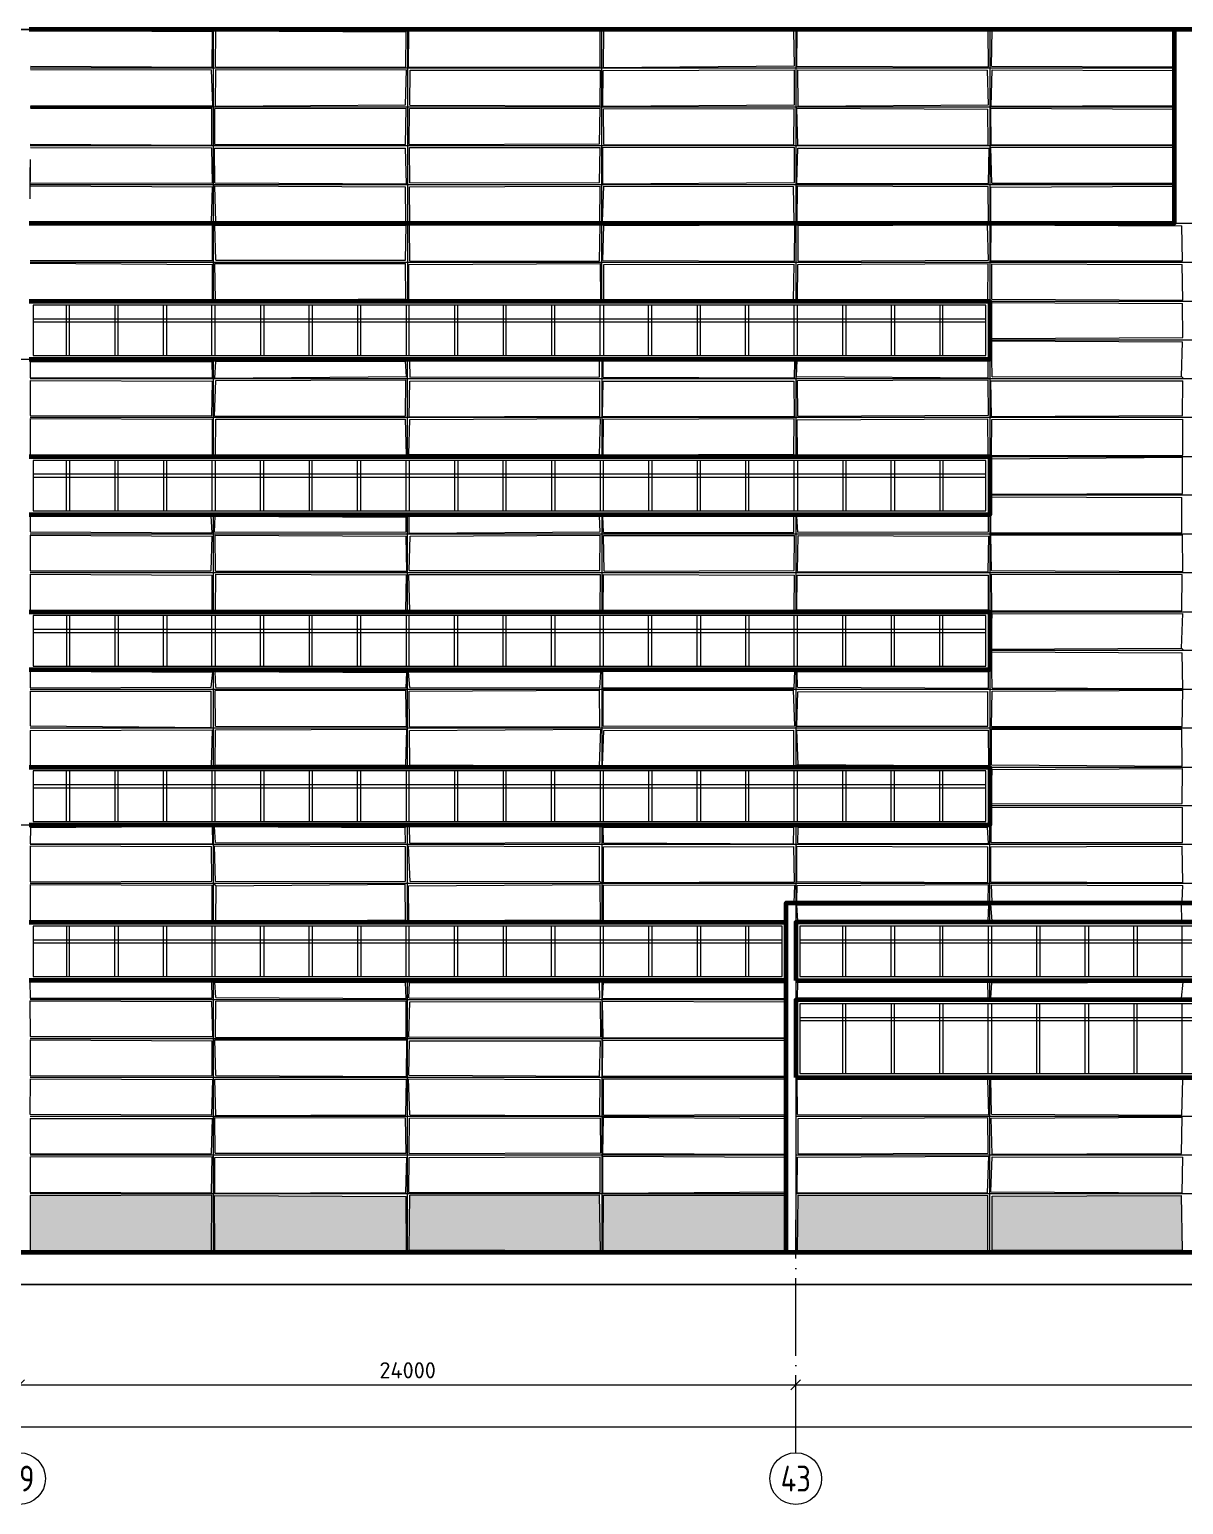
# Model space of a CAD drawing. Extents: x -50000 to 1632000, y -47600 to 308800.
# Drawn here: x 228308 to 263987, y 213200 to 258800 of the extents above; entities that cross this region are included whole.
import ezdxf
from ezdxf.enums import TextEntityAlignment as Align

# ---------------------------------------------------------------- set-up
doc = ezdxf.new("R2010")
doc.units = 0
doc.header["$MEASUREMENT"] = 0
doc.linetypes.add('ACAD_ISO04W100', pattern=[30, 24, -3, 0, -3])
doc.layers.get('Defpoints').update_dxf_attribs({"color": 6})
doc.layers.add('1', color=7, linetype='Continuous')
doc.styles.get("Standard").update_dxf_attribs({"font": 'isocpeur.ttf'})
doc.dimstyles.get("Standard").update_dxf_attribs({"dimscale": 200, "dimtxt": 2.5, "dimasz": 1.5, "dimexe": 1.5, "dimexo": 5, "dimgap": 1, "dimtad": 1, "dimtoh": 1, "dimdec": 0, "dimrnd": 10, "dimzin": 0, "dimtxsty": 'Standard', "dimblk": 'OBLIQUE', "dimcen": 1, "dimdle": 1.5, "dimclrd": 256, "dimclre": 256, "dimclrt": 256, "dimadec": 0, "dimazin": 0, "dimtfac": 1, "dimtdec": 0, "dimtix": 1, "dimtmove": 0, "dimatfit": 3, "dimldrblk": 'NONE', "dimfxl": 1, "dimtolj": 1, "dimtzin": 0, "dimlwd": 18, "dimlwe": 18, "dimarcsym": 1})

# ---------------------------------------------------------------- blocks, each defined once
blk = doc.blocks.new('_Oblique')
at = {"color": 0, "linetype": 'ByBlock', "lineweight": -2}
blk.add_line((-0.5, -0.5), (0.5, 0.5), dxfattribs=at)
blk = doc.blocks.new('*D4')
at = {"layer": '1', "linetype": 'Continuous', "lineweight": 18, "transparency": 16777216}
blk.add_line((-300, 215600), (402300, 215600), dxfattribs=at)
at = {"layer": 'Defpoints', "color": 0, "linetype": 'Continuous', "transparency": 16777216}
for p in [(0, 220000), (402000, 220000), (402000, 215600)]:
    blk.add_point(p, dxfattribs=at)
at = {"layer": '1', "linetype": 'Continuous', "lineweight": 18, "transparency": 16777216, "xscale": 300, "yscale": 300, "zscale": 300, "rotation": 180}
blk.add_blockref('_Oblique', (0, 215600), dxfattribs=at)
at = {"layer": '1', "linetype": 'Continuous', "lineweight": 18, "transparency": 16777216, "xscale": 300, "yscale": 300, "zscale": 300}
blk.add_blockref('_Oblique', (402000, 215600), dxfattribs=at)
at = {"layer": '1', "linetype": 'Continuous', "lineweight": 18, "transparency": 16777216, "insert": (201000, 216050), "char_height": 500, "attachment_point": 5}
blk.add_mtext('\\A1;402000', dxfattribs=at)
blk = doc.blocks.new('_None')
blk = doc.blocks.new('*D13')
at = {"layer": '1', "linetype": 'Continuous', "lineweight": 18, "transparency": 16777216}
blk.add_line((227700, 216900), (252300, 216900), dxfattribs=at)
at = {"layer": 'Defpoints', "color": 0, "linetype": 'Continuous', "transparency": 16777216}
for p in [(228000, 220000), (252000, 220000), (252000, 216900)]:
    blk.add_point(p, dxfattribs=at)
at = {"layer": '1', "linetype": 'Continuous', "lineweight": 18, "transparency": 16777216, "xscale": 300, "yscale": 300, "zscale": 300, "rotation": 180}
blk.add_blockref('_Oblique', (228000, 216900), dxfattribs=at)
at = {"layer": '1', "linetype": 'Continuous', "lineweight": 18, "transparency": 16777216, "xscale": 300, "yscale": 300, "zscale": 300}
blk.add_blockref('_Oblique', (252000, 216900), dxfattribs=at)
at = {"layer": '1', "linetype": 'Continuous', "lineweight": 18, "transparency": 16777216, "insert": (240000, 217350), "char_height": 500, "attachment_point": 5}
blk.add_mtext('\\A1;24000', dxfattribs=at)
blk = doc.blocks.new('*D14')
at = {"layer": '1', "linetype": 'Continuous', "lineweight": 18, "transparency": 16777216}
blk.add_line((251700, 216900), (288300, 216900), dxfattribs=at)
at = {"layer": 'Defpoints', "color": 0, "linetype": 'Continuous', "transparency": 16777216}
for p in [(252000, 220000), (288000, 220000), (288000, 216900)]:
    blk.add_point(p, dxfattribs=at)
at = {"layer": '1', "linetype": 'Continuous', "lineweight": 18, "transparency": 16777216, "xscale": 300, "yscale": 300, "zscale": 300, "rotation": 180}
blk.add_blockref('_Oblique', (252000, 216900), dxfattribs=at)
at = {"layer": '1', "linetype": 'Continuous', "lineweight": 18, "transparency": 16777216, "xscale": 300, "yscale": 300, "zscale": 300}
blk.add_blockref('_Oblique', (288000, 216900), dxfattribs=at)
at = {"layer": '1', "linetype": 'Continuous', "lineweight": 18, "transparency": 16777216, "insert": (270000, 217350), "char_height": 500, "attachment_point": 5}
blk.add_mtext('\\A1;36000', dxfattribs=at)

msp = doc.modelspace()

# ---------------------------------------------------------------- hatches: boundary and pattern name
at = {"layer": '1', "linetype": 'Continuous'}
h = msp.add_hatch(color=251, dxfattribs=at)
h.dxf.hatch_style = 1
h.paths.add_polyline_path([(233947.4, 222768.6), (228326.3, 222755.5), (228332.4, 221066.2), (233939.4, 221039.3)])
h = msp.add_hatch(color=251, dxfattribs=at)
h.dxf.hatch_style = 1
h.paths.add_polyline_path([(239955.7, 222727), (234031.5, 222749.4), (234033.5, 221039.9), (239959.5, 221032)])
h = msp.add_hatch(color=251, dxfattribs=at)
h.dxf.hatch_style = 1
h.paths.add_polyline_path([(245926.4, 222769.9), (240065.2, 222764.8), (240049.8, 221069.6), (245967.3, 221057.6)])
h = msp.add_hatch(color=251, dxfattribs=at)
h.dxf.hatch_style = 1
h.paths.add_polyline_path([(251666.9, 222763.2), (246050, 222759.3), (246046.3, 221056.3), (251667.1, 221054.9)])
h = msp.add_hatch(color=251, dxfattribs=at)
h.dxf.hatch_style = 1
h.paths.add_polyline_path([(257936.1, 222751.2), (252070.6, 222762.6), (252056.8, 221028.1), (257939.9, 221050.6)])
h = msp.add_hatch(color=251, dxfattribs=at)
h.dxf.hatch_style = 1
h.paths.add_polyline_path([(263925.3, 222755.3), (258066.5, 222736.2), (258068.6, 221074.7), (263952.7, 221058.1)])

# ---------------------------------------------------------------- linework, layer by layer
at = {"layer": '1', "lineweight": 70}
msp.add_line((287700, 258800), (228300, 258800), dxfattribs=at)
at = {"layer": '1', "color": 8, "linetype": 'Continuous', "lineweight": 13}
for p, q in [((263700, 258800), (228331.2, 258800)), ((234000, 250400), (234000, 258800)), ((240000, 258800), (240000, 250400)), ((246000, 250400), (246000, 258800)), ((252000, 258800), (252000, 250400)), ((258000, 258800), (258000, 250400)), ((263700, 257600), (228333.5, 257600)), ((263700, 256400), (228332.6, 256400)), ((263700, 255200), (228329.4, 255200)), ((263700, 254000), (228329, 254000)), ((263700, 252800), (234000, 252800)), ((287700, 252800), (263701.2, 252800)), ((287700, 251600), (228331.5, 251600)), ((228329.3, 250400), (336000, 250400)), ((287700, 249200), (258000, 249200)), ((258000, 248600), (174000, 248600)), ((234000, 245600), (234000, 248600)), ((240000, 245600), (240000, 248600)), ((246000, 248600), (246000, 245600)), ((252000, 248600), (252000, 245600)), ((258000, 248600), (258000, 245600)), ((287700, 248000), (228327.5, 248000)), ((336000, 246800), (228330.3, 246800)), ((228332.6, 245600), (336000, 245600)), ((336000, 244400), (258000, 244400)), ((258000, 243800), (228300, 243800)), ((234000, 240800), (234000, 243800)), ((240000, 240800), (240000, 243800)), ((246000, 243800), (246000, 240800)), ((252000, 243800), (252000, 240800)), ((258000, 243800), (258000, 240800)), ((336000, 243200), (228330.7, 243200)), ((336000, 242000), (228329.4, 242000)), ((228331.3, 240800), (336000, 240800)), ((336000, 239600), (258000, 239600)), ((258000, 239000), (228300, 239000)), ((234000, 236000), (234000, 239000)), ((240000, 236000), (240000, 239000)), ((246000, 239000), (246000, 236000)), ((252000, 239000), (252000, 236000)), ((258000, 239000), (258000, 236000)), ((336000, 238400), (228325, 238400)), ((336000, 237200), (228331.3, 237200)), ((228328.8, 236000), (336000, 236000)), ((336000, 234800), (258000, 234800)), ((258000, 234200), (174000, 234200)), ((234000, 231200), (234000, 234200)), ((240000, 231200), (240000, 234200)), ((246000, 234200), (246000, 231200)), ((252000, 234200), (252000, 231200)), ((258000, 231200), (258000, 234200)), ((336000, 233600), (228326.1, 233600)), ((336000, 232400), (228332.4, 232400)), ((287670.1, 231800), (252000, 231800)), ((252000, 231200), (282000, 231200)), ((234000, 221000), (234000, 229400)), ((240000, 221000), (240000, 229400)), ((246000, 229400), (246000, 221000)), ((282000, 229400), (252000, 229400)), ((252000, 229400), (252000, 228800)), ((258000, 228800), (258000, 229400)), ((251700, 228800), (228324.2, 228800)), ((252000, 228800), (336000, 228800)), ((251700, 227600), (228332.9, 227600)), ((251700, 226400), (228330.4, 226400)), ((252000, 226400), (252000, 221000)), ((336000, 226400), (252000, 226400)), ((258000, 221000), (258000, 226400)), ((251700, 225200), (228325.1, 225200)), ((336000, 225200), (252000, 225200)), ((251700, 224000), (228329.8, 224000)), ((336000, 224000), (252000, 224000)), ((251700, 222800), (228325.7, 222800)), ((336000, 222800), (252000, 222800)), ((252000, 221000), (336000, 221000))]:
    msp.add_line(p, q, dxfattribs=at)
at = {"layer": '1', "color": 8, "linetype": 'Continuous', "lineweight": 9}
for p, q in [((228331.5, 258771.7), (233964.7, 258738.2)), ((233956.7, 257632.7), (233964.7, 258738.2)), ((234062.9, 257645.3), (234069.7, 258757.9)), ((234069.7, 258757.9), (239951.6, 258732.2)), ((239940.5, 257632.4), (239951.6, 258732.2)), ((240029.3, 257633.4), (240040.1, 258758.6)), ((240040.1, 258758.6), (245952, 258758.1)), ((245949.3, 257640), (245952, 258758.1)), ((246052.1, 257627.4), (246068.7, 258771.2)), ((246068.7, 258771.2), (251939.1, 258754.6)), ((251960.4, 257673.7), (251939.1, 258754.6)), ((252028.1, 257665.8), (252044.2, 258772.4)), ((252044.2, 258772.4), (257949.6, 258773.5)), ((257953.2, 257643), (257949.6, 258773.5)), ((258049.2, 257663.3), (258073.6, 258771.7)), ((258073.6, 258771.7), (263666.9, 258755.6)), ((263666.9, 258755.6), (263665, 257642.3)), ((228337, 257670.1), (233956.7, 257632.7)), ((234062.9, 257645.3), (239940.5, 257632.4)), ((246052.1, 257627.4), (251960.4, 257673.7)), ((252028.1, 257665.8), (257953.2, 257643)), ((258049.2, 257663.3), (263665, 257642.3)), ((228336.1, 257560.1), (233933.1, 257554.1)), ((233972, 256446.7), (233933.1, 257554.1)), ((234061.5, 256434.9), (234071.1, 257567.4)), ((234071.1, 257567.4), (239965.4, 257551.1)), ((239931.7, 256466.1), (239965.4, 257551.1)), ((240029.3, 257633.4), (245949.3, 257640)), ((240063.9, 256457), (240074.8, 257547.9)), ((240074.8, 257547.9), (245965.4, 257538.4)), ((245955.7, 256437), (245965.4, 257538.4)), ((246035.3, 256426.3), (246046.9, 257529)), ((246046.9, 257529), (251960.8, 257552.2)), ((251964.4, 256468.1), (251960.8, 257552.2)), ((252067, 257554.3), (257926.1, 257538.6)), ((252071.6, 256431.4), (252067, 257554.3)), ((257959.7, 256474.3), (257926.1, 257538.6)), ((258041.1, 256430.9), (258068.8, 257557.8)), ((258068.8, 257557.8), (263666.9, 257537)), ((263666.9, 257537), (263674.5, 256455.3)), ((228335.2, 256372.7), (233944.1, 256372.8)), ((228337.1, 256437.8), (233972, 256446.7)), ((233945.8, 255227.4), (233944.1, 256372.8)), ((234037.9, 256356.4), (239954.6, 256372.4)), ((234039.3, 255241.3), (234037.9, 256356.4)), ((234061.5, 256434.9), (239931.7, 256466.1)), ((239929.5, 255248.5), (239954.6, 256372.4)), ((240043.1, 255239.8), (240054.1, 256354.5)), ((240054.1, 256354.5), (245956, 256372.7)), ((240063.9, 256457), (245955.7, 256437)), ((245929.2, 255262.3), (245956, 256372.7)), ((246035.3, 256426.3), (251964.4, 256468.1)), ((246053.3, 256352.4), (251953, 256359.1)), ((246063.2, 255249.3), (246053.3, 256352.4)), ((251940, 255229.5), (251953, 256359.1)), ((252035, 256366.3), (257933, 256338.6)), ((252067.4, 255238.9), (252035, 256366.3)), ((252071.6, 256431.4), (257959.7, 256474.3)), ((257952.2, 255228.5), (257933, 256338.6)), ((258026.9, 256367.5), (263663.9, 256334.6)), ((258039.5, 255237.9), (258026.9, 256367.5)), ((258041.1, 256430.9), (263674.5, 256455.3)), ((263663.9, 256334.6), (263679.1, 255247.7)), ((228333, 255251.2), (233945.8, 255227.4)), ((228337.4, 255148.5), (233943.5, 255146)), ((233969.4, 254056.8), (233943.5, 255146)), ((234032.6, 255130.6), (239931.6, 255127.5)), ((234036.7, 254058.2), (234032.6, 255130.6)), ((234039.3, 255241.3), (239929.5, 255248.5)), ((239968.2, 254028.2), (239931.6, 255127.5)), ((240043.1, 255239.8), (245929.2, 255262.3)), ((240053, 255156.8), (245954.9, 255150.2)), ((240070.6, 254060.1), (240053, 255156.8)), ((245936.3, 254073.5), (245954.9, 255150.2)), ((246034.5, 255161.2), (251957.6, 255155.2)), ((246037.8, 254028.7), (246034.5, 255161.2)), ((246063.2, 255249.3), (251940, 255229.5)), ((251964.6, 254067.9), (251957.6, 255155.2)), ((252036.9, 254050.1), (252065, 255127.1)), ((252065, 255127.1), (257974.3, 255133.8)), ((252067.4, 255238.9), (257952.2, 255228.5)), ((257953.5, 254035.1), (257974.3, 255133.8)), ((258032.1, 255164.6), (263663.1, 255156.2)), ((258058, 254050), (258032.1, 255164.6)), ((258039.5, 255237.9), (263679.1, 255247.7)), ((263663.1, 255156.2), (263667.3, 254052.7)), ((228328.4, 253878.1), (228331.4, 254538)), ((228337, 254103.8), (228335.3, 254779.6)), ((228331.6, 254066.3), (228329.8, 254185.4)), ((228332.1, 254048.3), (233969.4, 254056.8)), ((234036.7, 254058.2), (239968.2, 254028.2)), ((240070.6, 254060.1), (245936.3, 254073.5)), ((246037.8, 254028.7), (251964.6, 254067.9)), ((252036.9, 254050.1), (257953.5, 254035.1)), ((258058, 254050), (263667.3, 254052.7)), ((228329.8, 253759.2), (228332.1, 253936.6)), ((228331.2, 253971.1), (233966.7, 253932.7)), ((228331.7, 253584.7), (228332.1, 253936.6)), ((228331.9, 253567.7), (228333.6, 253968.9)), ((233934.1, 252858.4), (233966.7, 253932.7)), ((234042.7, 253967.7), (239936.9, 253940)), ((234065.5, 252839.2), (234042.7, 253967.7)), ((239942.7, 252869.7), (239936.9, 253940)), ((240057.5, 253939.1), (245948.9, 253958.7)), ((240071.2, 252832.6), (240057.5, 253939.1)), ((245937, 252831), (245948.9, 253958.7)), ((246025.3, 252864.7), (246061.7, 253951.7)), ((246061.7, 253951.7), (251928.2, 253941.9)), ((251945.7, 252862), (251928.2, 253941.9)), ((252044.4, 252842), (252056.4, 253968.8)), ((252056.4, 253968.8), (257946.2, 253942.6)), ((257960, 252845.7), (257946.2, 253942.6)), ((258028, 253927.5), (263662.7, 253955.9)), ((258030.7, 252851.7), (258028, 253927.5)), ((263662.7, 253955.9), (263664.9, 252865)), ((228335.3, 252767.6), (233967, 252755.1)), ((228336, 252861.4), (233934.1, 252858.4)), ((233967.8, 251655.7), (233967, 252755.1)), ((234038.1, 252744.7), (239952, 252753.2)), ((234067.5, 251670.4), (234038.1, 252744.7)), ((234065.5, 252839.2), (239942.7, 252869.7)), ((239936.5, 251664.5), (239952, 252753.2)), ((240054.4, 252758.6), (245954.8, 252762.5)), ((240067.3, 251636.4), (240054.4, 252758.6)), ((240071.2, 252832.6), (245937, 252831)), ((245936.5, 251649.2), (245954.8, 252762.5)), ((246025.3, 252864.7), (251945.7, 252862)), ((246034.4, 251659.8), (246060.2, 252739.7)), ((246060.2, 252739.7), (251967, 252764.2)), ((251959.1, 251642.6), (251967, 252764.2)), ((252044.4, 252842), (257960, 252845.7)), ((252074.5, 252745.3), (257927.3, 252762.6)), ((252074.5, 251634.5), (252074.5, 252745.3)), ((257954.4, 251663.8), (257927.3, 252762.6)), ((258030.7, 252851.7), (263664.9, 252865)), ((258031.3, 251645.9), (258037.1, 252758.1)), ((258037.1, 252758.1), (263932.7, 252726.6)), ((263954.7, 251646.2), (263932.7, 252726.6)), ((228331, 251660.5), (233967.8, 251655.7)), ((228331.7, 251572.7), (233967.2, 251532.1)), ((233971.2, 250431), (233967.2, 251532.1)), ((234036.2, 251568.1), (239936, 251567.5)), ((234056.3, 250435.7), (234036.2, 251568.1)), ((234067.5, 251670.4), (239936.5, 251664.5)), ((239948.6, 250469.4), (239936, 251567.5)), ((240038.6, 250430.8), (240039.3, 251534.7)), ((240039.3, 251534.7), (245957.9, 251567.4)), ((240067.3, 251636.4), (245936.5, 251649.2)), ((245967.6, 250432.7), (245957.9, 251567.4)), ((246034.4, 251659.8), (251959.1, 251642.6)), ((246061.4, 250465.5), (246063.9, 251539.4)), ((246063.9, 251539.4), (251952.3, 251547.1)), ((251933.6, 250435.4), (251952.3, 251547.1)), ((252053.8, 250437.1), (252059.4, 251539.7)), ((252059.4, 251539.7), (257944.6, 251566)), ((252074.5, 251634.5), (257954.4, 251663.8)), ((257939.2, 250434.1), (257944.6, 251566)), ((258031.3, 251645.9), (263954.7, 251646.2)), ((258056.7, 250460), (258064.8, 251551.5)), ((258064.8, 251551.5), (263943.1, 251538.2)), ((263969, 250429.4), (263943.1, 251538.2)), ((228329.3, 250428.1), (233971.2, 250431)), ((234056.3, 250435.7), (239948.6, 250469.4)), ((240038.6, 250430.8), (245967.6, 250432.7)), ((246061.4, 250465.5), (251933.6, 250435.4)), ((252053.8, 250437.1), (257939.2, 250434.1)), ((258038.7, 250361.9), (263953.2, 250325.6)), ((258057.6, 249249.3), (258038.7, 250361.9)), ((258056.7, 250460), (263969, 250429.4)), ((263965.3, 249274), (263953.2, 250325.6)), ((258052.5, 249174.7), (263951.3, 249149)), ((258069.4, 248058.1), (258052.5, 249174.7)), ((258057.6, 249249.3), (263965.3, 249274)), ((263928.1, 248073.8), (263951.3, 249149)), ((228326.4, 248538.4), (233960.2, 248528.6)), ((228326.4, 248538.4), (228327.4, 248033.6)), ((233969.8, 248043.4), (233960.2, 248528.6)), ((234034.3, 248025.1), (234065.6, 248531.4)), ((234065.6, 248531.4), (239929, 248550.8)), ((239961.2, 248073.2), (239929, 248550.8)), ((245929.2, 248560.5), (240056.5, 248552)), ((240056.5, 248552), (240071.6, 248048.7)), ((245932.5, 248058.7), (245929.2, 248560.5)), ((246043.4, 248558.7), (251973.1, 248549)), ((246045.3, 248054.1), (246043.4, 248558.7)), ((251965, 248027.5), (251973.1, 248549)), ((252026.4, 248070.6), (252040.4, 248569.1)), ((252040.4, 248569.1), (257947.2, 248542.9)), ((257944.3, 248032.2), (257947.2, 248542.9)), ((234034.3, 248025.1), (239961.2, 248073.2)), ((252026.4, 248070.6), (257944.3, 248032.2)), ((258069.4, 248058.1), (263928.1, 248073.8)), ((264000, 248000), (263928.1, 248073.8)), ((228327.4, 248033.6), (233969.8, 248043.4)), ((228327.6, 247953.4), (233968.2, 247928.1)), ((228327.6, 247953.4), (228330.3, 246866.7)), ((233942.1, 246855), (233968.2, 247928.1)), ((234032.8, 246844), (234069, 247949.6)), ((234069, 247949.6), (239947.4, 247973.6)), ((239934, 246859.4), (239947.4, 247973.6)), ((240047.6, 246825.1), (240071.7, 247931.9)), ((240071.6, 248048.7), (245932.5, 248058.7)), ((240071.7, 247931.9), (245937.3, 247935.8)), ((245944.8, 246850.1), (245937.3, 247935.8)), ((246025.8, 246848.6), (246042.9, 247927.3)), ((246042.9, 247927.3), (251952.8, 247925.9)), ((246045.3, 248054.1), (251965, 248027.5)), ((251959.5, 246834.1), (251952.8, 247925.9)), ((252056, 247951.8), (257947, 247973.9)), ((252062.8, 246844.2), (252056, 247951.8)), ((257957.9, 246874), (257947, 247973.9)), ((258027.3, 247933.6), (263966.4, 247940.7)), ((258055, 246838.2), (258027.3, 247933.6)), ((263955.9, 246863.5), (263966.4, 247940.7)), ((228330.1, 246769.4), (233963.5, 246750.2)), ((228330.1, 246769.4), (228332.3, 245656.6)), ((228330.3, 246866.7), (233942.1, 246855)), ((233970.7, 245638.1), (233963.5, 246750.2)), ((234032.8, 246844), (239934, 246859.4)), ((234064.2, 245636.3), (234068.6, 246754.6)), ((234068.6, 246754.6), (239931.9, 246750.6)), ((239968.2, 245648.6), (239931.9, 246750.6)), ((240035.8, 245667.4), (240072, 246748.1)), ((240047.6, 246825.1), (245944.8, 246850.1)), ((240072, 246748.1), (245966, 246770.4)), ((245927.8, 245666), (245966, 246770.4)), ((246025.8, 246848.6), (251959.5, 246834.1)), ((246041.5, 245655), (246050.2, 246753.7)), ((246050.2, 246753.7), (251949.3, 246770)), ((251942.4, 245671.7), (251949.3, 246770)), ((252046.9, 246737.2), (257940.1, 246768.8)), ((252050.7, 245659.3), (252046.9, 246737.2)), ((252062.8, 246844.2), (257957.9, 246874)), ((257951.1, 245653.7), (257940.1, 246768.8)), ((258052.6, 245625.6), (258063.3, 246738.1)), ((258055, 246838.2), (263955.9, 246863.5)), ((258063.3, 246738.1), (263966.7, 246749.1)), ((263966.5, 245637.6), (263966.7, 246749.1)), ((228332.3, 245656.6), (233970.7, 245638.1)), ((234064.2, 245636.3), (239968.2, 245648.6)), ((240035.8, 245667.4), (245927.8, 245666)), ((246041.5, 245655), (251942.4, 245671.7)), ((252050.7, 245659.3), (257951.1, 245653.7)), ((258043, 244438.4), (258054.8, 245529.2)), ((258052.6, 245625.6), (263966.5, 245637.6)), ((258054.8, 245529.2), (263953.2, 245573.8)), ((263954.3, 244458.6), (263953.2, 245573.8)), ((258043, 244438.4), (263954.3, 244458.6)), ((258034.4, 243251.9), (258045.1, 244356.9)), ((258045.1, 244356.9), (263940.1, 244330.2)), ((263939.4, 243237.2), (263940.1, 244330.2)), ((228332.1, 243741.7), (228331.5, 243268.3)), ((228332.1, 243741.7), (233927.2, 243759.9)), ((233960.6, 243240.6), (233927.2, 243759.9)), ((234025.6, 243255.7), (234052.6, 243756.1)), ((234052.6, 243756.1), (239958.6, 243726.6)), ((239956.3, 243270.5), (239958.6, 243726.6)), ((240043.7, 243756.9), (245933.1, 243759.6)), ((240044.4, 243233.2), (240043.7, 243756.9)), ((245954.3, 243272.5), (245933.1, 243759.6)), ((246034.5, 243750.7), (251944, 243766)), ((246059.2, 243246.9), (246034.5, 243750.7)), ((251942.1, 243254), (251944, 243766)), ((252037.5, 243749.3), (257953.2, 243764.2)), ((252064.2, 243260.3), (252037.5, 243749.3)), ((257959.5, 243272.6), (257953.2, 243764.2)), ((228330.3, 243165.6), (228330, 242065.8)), ((228330.3, 243165.6), (233952, 243138.5)), ((228331.5, 243268.3), (233960.6, 243240.6)), ((233927.9, 242063.6), (233952, 243138.5)), ((234025.6, 243255.7), (239956.3, 243270.5)), ((234047.4, 243167.9), (239956, 243137.3)), ((234058, 242053.4), (234047.4, 243167.9)), ((239970.3, 242053), (239956, 243137.3)), ((240044.4, 243233.2), (245954.3, 243272.5)), ((240047.3, 242072.3), (240073, 243135.6)), ((240073, 243135.6), (245948.9, 243168.5)), ((245936.6, 242073), (245948.9, 243168.5)), ((246055.4, 243161.1), (251964.5, 243152.6)), ((246071.9, 242056.3), (246055.4, 243161.1)), ((246059.2, 243246.9), (251942.1, 243254)), ((251945.4, 242070.9), (251964.5, 243152.6)), ((252057.7, 242039.6), (252071.6, 243160.5)), ((252064.2, 243260.3), (257959.5, 243272.6)), ((252071.6, 243160.5), (257971.4, 243132)), ((257945.5, 242036.6), (257971.4, 243132)), ((258028.4, 243162.8), (263957.3, 243172.9)), ((258051.7, 242070.6), (258028.4, 243162.8)), ((258034.4, 243251.9), (263939.4, 243237.2)), ((263970.4, 242043.8), (263957.3, 243172.9)), ((228328.8, 241958.7), (233956.1, 241930.7)), ((228328.8, 241958.7), (228331.1, 240835.8)), ((228330, 242065.8), (233927.9, 242063.6)), ((233952.7, 240843.7), (233956.1, 241930.7)), ((234058, 242053.4), (239970.3, 242053)), ((234059.3, 240832.5), (234070.6, 241965.2)), ((234070.6, 241965.2), (239963, 241940.6)), ((239947.9, 240842.6), (239963, 241940.6)), ((240037.4, 241955.5), (245959.5, 241950.5)), ((240068.8, 240829.3), (240037.4, 241955.5)), ((240047.3, 242072.3), (245936.6, 242073)), ((245952.5, 240859.1), (245959.5, 241950.5)), ((246040.7, 240835.2), (246060.1, 241954.2)), ((246060.1, 241954.2), (251959.9, 241933.2)), ((246071.9, 242056.3), (251945.4, 242070.9)), ((251949.3, 240848), (251959.9, 241933.2)), ((252032.8, 240857.4), (252043.2, 241934.5)), ((252043.2, 241934.5), (257953.3, 241933.9)), ((252057.7, 242039.6), (257945.5, 242036.6)), ((257961.3, 240868), (257953.3, 241933.9)), ((258051.7, 242070.6), (263970.4, 242043.8)), ((258054.9, 241957.9), (263943, 241953.9)), ((258062.1, 240826.3), (258054.9, 241957.9)), ((263937.7, 240826.2), (263943, 241953.9)), ((228331.1, 240835.8), (233952.7, 240843.7)), ((234059.3, 240832.5), (239947.9, 240842.6)), ((240068.8, 240829.3), (245952.5, 240859.1)), ((246040.7, 240835.2), (251949.3, 240848)), ((252032.8, 240857.4), (257961.3, 240868)), ((258062.1, 240826.3), (263937.7, 240826.2)), ((258032.8, 239646.6), (258072.4, 240735.3)), ((258072.4, 240735.3), (263967.8, 240741)), ((263927, 239670.2), (263967.8, 240741)), ((258032.8, 239646.6), (263927, 239670.2)), ((258050.1, 239557.9), (263950.5, 239532.6)), ((258071.7, 238444), (258050.1, 239557.9)), ((264000, 239600), (263927, 239670.2)), ((263968.1, 238426.7), (263950.5, 239532.6)), ((228329.7, 238960.4), (228324.6, 238448.3)), ((228329.7, 238960.4), (233973.6, 238935.3)), ((234043.7, 238947.3), (239971.6, 238926.3)), ((234072.2, 238454.9), (234043.7, 238947.3)), ((246034.3, 238971.9), (251971.7, 238971.7)), ((246038.7, 238447.8), (246034.3, 238971.9)), ((251952.9, 238447.7), (251971.7, 238971.7)), ((252043.2, 238943.5), (257957.2, 238955.7)), ((257958.1, 238437.1), (257957.2, 238955.7)), ((233930, 238466), (233973.6, 238935.3)), ((239950.1, 238447.9), (239971.6, 238926.3)), ((240029.9, 238935.8), (245971.3, 238939.9)), ((240067, 238462.8), (240029.9, 238935.8)), ((245938.6, 238447.1), (245971.3, 238939.9)), ((252053, 238463.6), (252043.2, 238943.5)), ((228324.6, 238448.3), (233930, 238466)), ((228325.8, 238342.8), (233928, 238346.6)), ((228325.8, 238342.8), (228331.6, 237267.6)), ((233925, 237225.5), (233928, 238346.6)), ((234053.4, 238361.6), (239941.2, 238373.6)), ((234059.3, 237264.9), (234053.4, 238361.6)), ((234072.2, 238454.9), (239950.1, 238447.9)), ((239959.4, 237253.5), (239941.2, 238373.6)), ((240044.4, 238339.7), (245928.8, 238372.3)), ((240055.8, 237237.3), (240044.4, 238339.7)), ((240067, 238462.8), (245938.6, 238447.1)), ((245939.8, 237243.7), (245928.8, 238372.3)), ((246038.7, 238447.8), (251952.9, 238447.7)), ((246039.6, 237267.3), (246049.3, 238367.6)), ((246049.3, 238367.6), (251931.4, 238371.9)), ((251969.5, 237269.2), (251931.4, 238371.9)), ((252031.8, 237259.7), (252060.4, 238328.7)), ((252053, 238463.6), (257958.1, 238437.1)), ((252060.4, 238328.7), (257937.5, 238338.2)), ((257938.3, 237258.5), (257937.5, 238338.2)), ((258054, 237251.6), (258067, 238344.3)), ((258067, 238344.3), (263961.9, 238370.9)), ((258071.7, 238444), (263968.1, 238426.7)), ((263948.4, 237248.7), (263961.9, 238370.9)), ((228330.9, 237130.4), (228328.5, 236039.7)), ((228330.9, 237130.4), (233965.5, 237144.8)), ((228331.6, 237267.6), (233925, 237225.5)), ((233936.3, 236028.1), (233965.5, 237144.8)), ((234048, 236055.9), (234054.8, 237151)), ((234054.8, 237151), (239969.6, 237167.4)), ((234059.3, 237264.9), (239959.4, 237253.5)), ((239940.6, 236063.2), (239969.6, 237167.4)), ((240055.8, 237237.3), (245939.8, 237243.7)), ((240059.1, 237129.5), (245970.9, 237167.2)), ((240071.4, 236062.9), (240059.1, 237129.5)), ((245927.6, 236034.2), (245970.9, 237167.2)), ((246027, 236049.3), (246066.6, 237129.4)), ((246039.6, 237267.3), (251969.5, 237269.2)), ((246066.6, 237129.4), (251943.8, 237138.2)), ((251939.1, 236025.4), (251943.8, 237138.2)), ((252031.8, 237259.7), (257938.3, 237258.5)), ((252032.1, 237135.1), (257961.7, 237140.4)), ((252072.9, 236074.3), (252032.1, 237135.1)), ((257968.1, 236036.6), (257961.7, 237140.4)), ((258046.9, 236065.7), (258051.7, 237166)), ((258051.7, 237166), (263935.6, 237173.7)), ((258054, 237251.6), (263948.4, 237248.7)), ((263941.7, 236026.3), (263935.6, 237173.7)), ((228328.5, 236039.7), (233936.3, 236028.1)), ((234048, 236055.9), (239940.6, 236063.2)), ((240071.4, 236062.9), (245927.6, 236034.2)), ((246027, 236049.3), (251939.1, 236025.4)), ((252000, 236000), (252072.9, 236074.3)), ((252072.9, 236074.3), (257968.1, 236036.6)), ((258000, 236000), (258073.5, 235926.2)), ((258045.5, 234859.4), (258073.5, 235926.2)), ((258046.9, 236065.7), (263941.7, 236026.3)), ((258073.5, 235926.2), (263956.1, 235958.1)), ((263947.9, 234873.1), (263956.1, 235958.1)), ((258045.5, 234859.4), (263947.9, 234873.1)), ((258033.2, 234759.8), (263956.4, 234745)), ((258045.2, 233663.6), (258033.2, 234759.8)), ((263955, 233670.6), (263956.4, 234745)), ((228335.9, 234127.6), (228325.8, 233625.5)), ((228335.9, 234127.6), (233967.9, 234166.5)), ((233974.6, 233625.8), (233967.9, 234166.5)), ((234032.6, 234162), (239925.4, 234130.3)), ((234059, 233668.6), (234032.6, 234162)), ((240000, 234200), (239925.4, 234130.3)), ((239936.5, 233656.1), (239925.4, 234130.3)), ((240059.8, 234174.5), (245948.5, 234159.4)), ((240071.5, 233641), (240059.8, 234174.5)), ((245950, 233660.9), (245948.5, 234159.4)), ((246044.5, 234135.5), (251939.8, 234140.7)), ((246054, 233653.7), (246044.5, 234135.5)), ((251932, 233629.3), (251939.8, 234140.7)), ((252065.7, 233648.8), (252071.8, 234137.6)), ((252071.8, 234137.6), (257929.3, 234144.3)), ((257962.6, 233632.9), (257929.3, 234144.3)), ((228325.8, 233625.5), (233974.6, 233625.8)), ((228326.5, 233563), (233940.3, 233543.9)), ((228326.5, 233563), (228332.5, 232450.2)), ((233949.8, 232467.5), (233940.3, 233543.9)), ((234025.5, 233560), (239929.7, 233543.6)), ((234060.4, 232457.1), (234025.5, 233560)), ((234059, 233668.6), (239936.5, 233656.1)), ((239935, 232468.2), (239929.7, 233543.6)), ((240030.1, 233566), (245934, 233541.2)), ((240074.9, 232463.6), (240030.1, 233566)), ((240071.5, 233641), (245950, 233660.9)), ((245927, 232470.6), (245934, 233541.2)), ((246053.7, 233534.7), (251936.8, 233537.9)), ((246056, 232425.4), (246053.7, 233534.7)), ((246054, 233653.7), (251932, 233629.3)), ((251956, 232447.2), (251936.8, 233537.9)), ((252033.6, 232462.4), (252036.1, 233548.2)), ((252036.1, 233548.2), (257932.8, 233534.1)), ((252065.7, 233648.8), (257962.6, 233632.9)), ((257940, 232429.2), (257932.8, 233534.1)), ((258029.4, 232449.5), (258032.5, 233527.9)), ((258032.5, 233527.9), (263941.6, 233556.3)), ((258045.2, 233663.6), (263955, 233670.6)), ((263964.4, 232429.6), (263941.6, 233556.3)), ((228332.2, 232367.8), (228325.2, 231269.5)), ((228332.2, 232367.8), (233953.4, 232350.5)), ((228332.5, 232450.2), (233949.8, 232467.5)), ((233953.5, 231238.9), (233953.4, 232350.5)), ((234000, 232400), (234074.9, 232327.9)), ((234060.4, 232457.1), (239935, 232468.2)), ((234064.5, 231228), (234074.9, 232327.9)), ((234074.9, 232327.9), (239925.8, 232373.8)), ((239937.2, 231270.2), (239925.8, 232373.8)), ((240029.6, 232326.7), (245953.5, 232367.1)), ((240038.6, 231259), (240029.6, 232326.7)), ((240074.9, 232463.6), (245927, 232470.6)), ((246000, 232400), (245927, 232470.6)), ((245967.4, 231271.7), (245953.5, 232367.1)), ((246050.4, 232359.2), (251967.3, 232342.4)), ((246057.7, 231250.9), (246050.4, 232359.2)), ((246056, 232425.4), (251956, 232447.2)), ((251950.8, 231800), (251967.3, 232342.4)), ((252028.8, 231861.2), (252046.8, 232338)), ((252033.6, 232462.4), (257940, 232429.2)), ((252046.8, 232338), (257956.5, 232371.9)), ((257943.9, 231827.7), (257956.5, 232371.9)), ((258029.4, 232449.5), (263964.4, 232429.6)), ((258050.1, 232354.5), (263964.8, 232341)), ((258072.6, 231836.1), (258050.1, 232354.5)), ((263943.5, 231850.6), (263964.8, 232341)), ((252028.8, 231861.2), (257943.9, 231827.7)), ((252029.9, 231742.8), (257963.4, 231741.2)), ((252063.6, 231232), (252029.9, 231742.8)), ((257944.1, 231231.9), (257963.4, 231741.2)), ((258034.7, 231758.8), (263929.9, 231749.3)), ((258068, 231231.7), (258034.7, 231758.8)), ((258072.6, 231836.1), (263943.5, 231850.6)), ((263937.3, 231255.4), (263929.9, 231749.3)), ((228325.2, 231269.5), (233953.5, 231238.9)), ((234064.5, 231228), (239937.2, 231270.2)), ((240038.6, 231259), (245967.4, 231271.7)), ((246057.7, 231250.9), (251669.3, 231241.3)), ((252063.6, 231232), (257944.1, 231231.9)), ((258068, 231231.7), (263937.3, 231255.4)), ((228316.8, 229365.7), (233945.2, 229356.4)), ((228316.8, 229365.7), (228324.6, 228848.4)), ((233952.5, 228850.8), (233945.2, 229356.4)), ((234043.3, 229351.7), (239934.1, 229337.4)), ((234069.1, 228870.7), (234043.3, 229351.7)), ((239949.2, 228841.3), (239934.1, 229337.4)), ((240038.2, 228866.8), (240052, 229333.4)), ((240052, 229333.4), (245932.4, 229331.4)), ((245937.9, 228851.4), (245932.4, 229331.4)), ((246028.3, 228843.3), (246052.4, 229339.2)), ((246052.4, 229339.2), (251667.6, 229331.7)), ((252050.9, 228842), (252062.1, 229357.3)), ((252062.1, 229357.3), (257940.9, 229361.1)), ((257943, 228873.8), (257940.9, 229361.1)), ((258025.6, 228859.1), (258059.3, 229331.3)), ((258059.3, 229331.3), (263974.3, 229344.3)), ((263930.3, 228856.5), (263974.3, 229344.3)), ((228323.9, 228769.7), (233944.5, 228752.6)), ((228323.9, 228769.7), (228333.3, 227671.9)), ((228324.6, 228848.4), (233952.5, 228850.8)), ((233971.9, 227671.6), (233944.5, 228752.6)), ((234062.6, 227635.3), (234065.8, 228763.3)), ((234065.8, 228763.3), (239953.1, 228773)), ((234069.1, 228870.7), (239949.2, 228841.3)), ((239952.1, 227634.4), (239953.1, 228773)), ((240038.2, 228866.8), (245937.9, 228851.4)), ((240038.9, 227649.6), (240065.6, 228745.1)), ((240065.6, 228745.1), (245962, 228755.5)), ((245969.4, 227662.4), (245962, 228755.5)), ((246026.2, 228765.5), (251665.1, 228738.6)), ((246046.3, 227632), (246026.2, 228765.5)), ((246028.3, 228843.3), (251667.9, 228846.7)), ((251671.9, 227667.1), (251673.1, 228736)), ((252050.9, 228842), (257943, 228873.8)), ((258025.6, 228859.1), (263930.3, 228856.5)), ((228332.7, 227566.7), (228330.5, 226451.5)), ((228332.7, 227566.7), (233951.9, 227538.8)), ((228333.3, 227671.9), (233971.9, 227671.6)), ((234038.6, 227568.4), (239973.1, 227567.9)), ((234067.7, 226460.9), (234038.6, 227568.4)), ((234062.6, 227635.3), (239952.1, 227634.4)), ((239959.6, 226436.6), (239973.1, 227567.9)), ((240038.9, 227649.6), (245969.4, 227662.4)), ((246025.8, 226451.4), (246039.4, 227551)), ((246039.4, 227551), (251679.2, 227542.4)), ((246046.3, 227632), (251688.5, 227627.5)), ((251678.2, 226457), (251684.4, 227566.3)), ((233954.2, 226464.2), (233951.9, 227538.8)), ((240032, 226468.7), (240061, 227535.6)), ((240061, 227535.6), (245959.3, 227538.6)), ((245930.4, 226446.1), (245959.3, 227538.6)), ((228330.1, 226364.1), (228323.9, 225267.3)), ((228330.1, 226364.1), (233973.1, 226338)), ((228330.5, 226451.5), (233954.2, 226464.2)), ((233941.4, 225241.7), (233973.1, 226338)), ((234036, 226350.5), (239962.9, 226344.8)), ((234070.2, 225229.6), (234036, 226350.5)), ((234067.7, 226460.9), (239959.6, 226436.6)), ((239946.5, 225250.5), (239962.9, 226344.8)), ((240027.5, 226364.5), (245949.7, 226336.3)), ((240064.2, 225241.6), (240027.5, 226364.5)), ((240032, 226468.7), (245930.4, 226446.1)), ((245937.1, 225230.1), (245949.7, 226336.3)), ((246025.8, 226451.4), (251680.4, 226442.8)), ((246053.1, 225240.4), (246056.6, 226355.9)), ((246056.6, 226355.9), (251676.7, 226358.8)), ((251669.2, 225254.7), (251662.6, 226333.9)), ((252045.6, 226362), (257936.8, 226354.3)), ((252052.2, 225257.8), (252045.6, 226362)), ((257969.1, 225250.8), (257936.8, 226354.3)), ((258025.6, 226356.4), (263968.4, 226343.7)), ((258049.6, 225264.3), (258025.6, 226356.4)), ((263937, 225238.9), (263968.4, 226343.7)), ((228323.9, 225267.3), (233941.4, 225241.7)), ((258049.6, 225264.3), (263937, 225238.9)), ((228326.2, 225137.5), (233970, 225136.2)), ((228326.2, 225137.5), (228330.2, 224044.6)), ((233936.4, 224049.4), (233970, 225136.2)), ((234041.8, 225168.5), (239937.1, 225149)), ((234045.4, 224064.6), (234041.8, 225168.5)), ((234070.2, 225229.6), (239946.5, 225250.5)), ((239951.8, 224062.2), (239937.1, 225149)), ((240047.7, 224052.5), (240060.9, 225142.7)), ((240060.9, 225142.7), (245960, 225156.7)), ((240064.2, 225241.6), (245937.1, 225230.1)), ((245967.9, 224069.3), (245960, 225156.7)), ((246038.8, 224049.2), (246051.6, 225172.9)), ((246051.6, 225172.9), (251670.4, 225132.7)), ((246053.1, 225240.4), (251669.2, 225259.8)), ((251671.9, 224063.6), (251670.4, 225133.9)), ((251670.7, 224066), (251670.4, 225133.9)), ((252052.2, 225257.8), (257969.1, 225250.8)), ((252070, 225137.6), (257939.7, 225160.7)), ((252071.7, 224041.6), (252070, 225137.6)), ((257950.8, 224060.2), (257939.7, 225160.7)), ((258043.8, 225147.6), (263947, 225171.9)), ((258073.1, 224027.1), (258043.8, 225147.6)), ((263930.4, 224055.3), (263947, 225171.9)), ((228329.4, 223950), (228324.9, 222855.7)), ((228329.4, 223950), (233958, 223955.5)), ((228330.2, 224044.6), (233936.4, 224049.4)), ((233930.6, 222836.5), (233958, 223955.5)), ((234037, 222828.1), (234039.7, 223926.8)), ((234039.7, 223926.8), (239971.7, 223941.3)), ((234045.4, 224064.6), (239951.8, 224062.2)), ((239946.2, 222846.3), (239971.7, 223941.3)), ((240040.2, 222846.5), (240047.4, 223927.3)), ((240047.4, 223927.3), (245955.5, 223945.1)), ((240047.7, 224052.5), (245967.9, 224069.3)), ((245948.7, 222840.7), (245955.5, 223945.1)), ((246032.9, 223965.6), (251675.5, 223938.8)), ((246033.7, 222827.5), (246032.9, 223965.6)), ((246038.8, 224049.2), (251684.8, 224034.3)), ((251668.2, 222841), (251679.9, 223950.5)), ((252045.4, 222837.8), (252057, 223933.3)), ((252057, 223933.3), (257972.8, 223973.3)), ((252071.7, 224041.6), (257950.8, 224060.2)), ((257927.9, 222837.3), (257972.8, 223973.3)), ((258031.3, 222861.5), (258067.7, 223944.2)), ((258067.7, 223944.2), (263962, 223942.1)), ((258073.1, 224027.1), (263930.4, 224055.3)), ((263942.8, 222833.1), (263962, 223942.1)), ((228324.9, 222855.7), (233930.6, 222836.5)), ((234037, 222828.1), (239946.2, 222846.3)), ((240040.2, 222846.5), (245948.7, 222840.7)), ((246033.7, 222827.5), (251668.5, 222867.8)), ((252045.4, 222837.8), (257927.9, 222837.3)), ((258031.3, 222861.5), (263942.8, 222833.1))]:
    msp.add_line(p, q, dxfattribs=at)
at = {"layer": '1', "linetype": 'Continuous', "lineweight": 20}
for p, q in [((228420, 250280), (228420, 248720)), ((253550, 250280), (228420, 250280)), ((229450, 248720), (229450, 250280)), ((229550, 248720), (229550, 250280)), ((230950, 250280), (230950, 248720)), ((231050, 248720), (231050, 250280)), ((232450, 248720), (232450, 250280)), ((232550, 248720), (232550, 250280)), ((233950, 248720), (233950, 250280)), ((234050, 248720), (234050, 250280)), ((235450, 250280), (235450, 248720)), ((235550, 250280), (235550, 248720)), ((236950, 248720), (236950, 250280)), ((237050, 250280), (237050, 248720)), ((238450, 250280), (238450, 248720)), ((238550, 248720), (238550, 250280)), ((239950, 250280), (239950, 248720)), ((240050, 248720), (240050, 250280)), ((241450, 250280), (241450, 248720)), ((241550, 248720), (241550, 250280)), ((242950, 250280), (242950, 248720)), ((243050, 248720), (243050, 250280)), ((244450, 250280), (244450, 248720)), ((244550, 248720), (244550, 250280)), ((245950, 248720), (245950, 250280)), ((246050, 250280), (246050, 248720)), ((247450, 248720), (247450, 250280)), ((247550, 248720), (247550, 250280)), ((248950, 250280), (248950, 248720)), ((249050, 248720), (249050, 250280)), ((250450, 248720), (250450, 250280)), ((250550, 248720), (250550, 250280)), ((251950, 248720), (251950, 250280)), ((252050, 248720), (252050, 250280)), ((253450, 248720), (253450, 250280)), ((254950, 250280), (253550, 250280)), ((253550, 250280), (253550, 248720)), ((255050, 250280), (254950, 250280)), ((254950, 250280), (254950, 248720)), ((255050, 250280), (255050, 248720)), ((256450, 250280), (255050, 250280)), ((256550, 250280), (256450, 250280)), ((256450, 250280), (256450, 248720)), ((256550, 248720), (256550, 250280)), ((257880, 250280), (256550, 250280)), ((257880, 248720), (257880, 250280)), ((257880, 249850), (228420, 249850)), ((257880, 249750), (228420, 249750)), ((228420, 248720), (257880, 248720)), ((228420, 245480), (228420, 243920)), ((253550, 245480), (228420, 245480)), ((229450, 243920), (229450, 245480)), ((229550, 245480), (229550, 243920)), ((230950, 245480), (230950, 243920)), ((231050, 243920), (231050, 245480)), ((232450, 245480), (232450, 243920)), ((232550, 243920), (232550, 245480)), ((233950, 245480), (233950, 243920)), ((234050, 245480), (234050, 243920)), ((235450, 243920), (235450, 245480)), ((235550, 243920), (235550, 245480)), ((236950, 245480), (236950, 243920)), ((237050, 243920), (237050, 245480)), ((238450, 243920), (238450, 245480)), ((238550, 243920), (238550, 245480)), ((239950, 243920), (239950, 245480)), ((240050, 245480), (240050, 243920)), ((241450, 245480), (241450, 243920)), ((241550, 245480), (241550, 243920)), ((242950, 243920), (242950, 245480)), ((243050, 243920), (243050, 245480)), ((244450, 245480), (244450, 243920)), ((244550, 245480), (244550, 243920)), ((245950, 245480), (245950, 243920)), ((246050, 243920), (246050, 245480)), ((247450, 245480), (247450, 243920)), ((247550, 245480), (247550, 243920)), ((248950, 245480), (248950, 243920)), ((249050, 243920), (249050, 245480)), ((250450, 245480), (250450, 243920)), ((250550, 243920), (250550, 245480)), ((251950, 243920), (251950, 245480)), ((252050, 245480), (252050, 243920)), ((253450, 245480), (253450, 243920)), ((253550, 245480), (253550, 243920)), ((254950, 245480), (253550, 245480)), ((255050, 245480), (254950, 245480)), ((254950, 243920), (254950, 245480)), ((256450, 245480), (255050, 245480)), ((255050, 245480), (255050, 243920)), ((256550, 245480), (256450, 245480)), ((256450, 245480), (256450, 243920)), ((256550, 245480), (256550, 243920)), ((257880, 245480), (256550, 245480)), ((257880, 243920), (257880, 245480)), ((257880, 245050), (228420, 245050)), ((257880, 244950), (228420, 244950)), ((228420, 243920), (257880, 243920)), ((253550, 240680), (228420, 240680)), ((228420, 240680), (228420, 239120)), ((229450, 240680), (229450, 239120)), ((229550, 240680), (229550, 239120)), ((230950, 240680), (230950, 239120)), ((231050, 240680), (231050, 239120)), ((232450, 239120), (232450, 240680)), ((232550, 240680), (232550, 239120)), ((233950, 239120), (233950, 240680)), ((234050, 240680), (234050, 239120)), ((235450, 239120), (235450, 240680)), ((235550, 239120), (235550, 240680)), ((236950, 240680), (236950, 239120)), ((237050, 239120), (237050, 240680)), ((238450, 239120), (238450, 240680)), ((238550, 239120), (238550, 240680)), ((239950, 240680), (239950, 239120)), ((240050, 239120), (240050, 240680)), ((241450, 239120), (241450, 240680)), ((241550, 239120), (241550, 240680)), ((242950, 239120), (242950, 240680)), ((243050, 239120), (243050, 240680)), ((244450, 239120), (244450, 240680)), ((244550, 240680), (244550, 239120)), ((245950, 239120), (245950, 240680)), ((246050, 239120), (246050, 240680)), ((247450, 239120), (247450, 240680)), ((247550, 239120), (247550, 240680)), ((248950, 239120), (248950, 240680)), ((249050, 240680), (249050, 239120)), ((250450, 240680), (250450, 239120)), ((250550, 240680), (250550, 239120)), ((251950, 239120), (251950, 240680)), ((252050, 239120), (252050, 240680)), ((253450, 239120), (253450, 240680)), ((253550, 239120), (253550, 240680)), ((254950, 240680), (253550, 240680)), ((255050, 240680), (254950, 240680)), ((254950, 240680), (254950, 239120)), ((255050, 239120), (255050, 240680)), ((256450, 240680), (255050, 240680)), ((256550, 240680), (256450, 240680)), ((256450, 239120), (256450, 240680)), ((256550, 239120), (256550, 240680)), ((257880, 240680), (256550, 240680)), ((257880, 239120), (257880, 240680)), ((257880, 240250), (228420, 240250)), ((257880, 240150), (228420, 240150)), ((228420, 239120), (257880, 239120)), ((228420, 235880), (228420, 234320)), ((253550, 235880), (228420, 235880)), ((229450, 234320), (229450, 235880)), ((229550, 235880), (229550, 234320)), ((230950, 235880), (230950, 234320)), ((231050, 234320), (231050, 235880)), ((232450, 234320), (232450, 235880)), ((232550, 234320), (232550, 235880)), ((233950, 235880), (233950, 234320)), ((234050, 234320), (234050, 235880)), ((235450, 235880), (235450, 234320)), ((235550, 235880), (235550, 234320)), ((236950, 235880), (236950, 234320)), ((237050, 235880), (237050, 234320)), ((238450, 234320), (238450, 235880)), ((238550, 234320), (238550, 235880)), ((239950, 235880), (239950, 234320)), ((240050, 234320), (240050, 235880)), ((241450, 235880), (241450, 234320)), ((241550, 234320), (241550, 235880)), ((242950, 235880), (242950, 234320)), ((243050, 234320), (243050, 235880)), ((244450, 234320), (244450, 235880)), ((244550, 234320), (244550, 235880)), ((245950, 235880), (245950, 234320)), ((246050, 234320), (246050, 235880)), ((247450, 235880), (247450, 234320)), ((247550, 235880), (247550, 234320)), ((248950, 234320), (248950, 235880)), ((249050, 235880), (249050, 234320)), ((250450, 235880), (250450, 234320)), ((250550, 234320), (250550, 235880)), ((251950, 234320), (251950, 235880)), ((252050, 234320), (252050, 235880)), ((253450, 234320), (253450, 235880)), ((253550, 235880), (253550, 234320)), ((254950, 235880), (253550, 235880)), ((255050, 235880), (254950, 235880)), ((254950, 234320), (254950, 235880)), ((255050, 234320), (255050, 235880)), ((256450, 235880), (255050, 235880)), ((256550, 235880), (256450, 235880)), ((256450, 234320), (256450, 235880)), ((256550, 234320), (256550, 235880)), ((257880, 235880), (256550, 235880)), ((257880, 234320), (257880, 235880)), ((257880, 235450), (228420, 235450)), ((257880, 235350), (228420, 235350)), ((228420, 234320), (257880, 234320)), ((228420, 231080), (228420, 229520)), ((251580, 231080), (228420, 231080)), ((229450, 231080), (229450, 229520)), ((229550, 229520), (229550, 231080)), ((230950, 229520), (230950, 231080)), ((231050, 231080), (231050, 229520)), ((232450, 229520), (232450, 231080)), ((232550, 229520), (232550, 231080)), ((233950, 231080), (233950, 229520)), ((234050, 229520), (234050, 231080)), ((235450, 229520), (235450, 231080)), ((235550, 231080), (235550, 229520)), ((236950, 229520), (236950, 231080)), ((237050, 231080), (237050, 229520)), ((238450, 231080), (238450, 229520)), ((238550, 231080), (238550, 229520)), ((239950, 229520), (239950, 231080)), ((240050, 229520), (240050, 231080)), ((241450, 229520), (241450, 231080)), ((241550, 229520), (241550, 231080)), ((242950, 231080), (242950, 229520)), ((243050, 231080), (243050, 229520)), ((244450, 229520), (244450, 231080)), ((244550, 231080), (244550, 229520)), ((245950, 231080), (245950, 229520)), ((246050, 229520), (246050, 231080)), ((247450, 231080), (247450, 229520)), ((247550, 231080), (247550, 229520)), ((248950, 231080), (248950, 229520)), ((249050, 231080), (249050, 229520)), ((250450, 231080), (250450, 229520)), ((250550, 229520), (250550, 231080)), ((251580, 229520), (251580, 231080)), ((252120, 231080), (252120, 229520)), ((277550, 231080), (252120, 231080)), ((253450, 229520), (253450, 231080)), ((253550, 229520), (253550, 231080)), ((254950, 229520), (254950, 231080)), ((255050, 231080), (255050, 229520)), ((256450, 231080), (256450, 229520)), ((256550, 229520), (256550, 231080)), ((257950, 231080), (257950, 229520)), ((258050, 231080), (258050, 229520)), ((259450, 229520), (259450, 231080)), ((259550, 231080), (259550, 229520)), ((260950, 229520), (260950, 231080)), ((261050, 231080), (261050, 229520)), ((262450, 229520), (262450, 231080)), ((262550, 231080), (262550, 229520)), ((263950, 229520), (263950, 231080)), ((251580, 230650), (228420, 230650)), ((251580, 230550), (228420, 230550)), ((281880, 230650), (252120, 230650)), ((281880, 230550), (252120, 230550)), ((228420, 229520), (251580, 229520)), ((252120, 229520), (281880, 229520)), ((270050, 228680), (252120, 228680)), ((252120, 228680), (252120, 226520)), ((253450, 226520), (253450, 228680)), ((253550, 226520), (253550, 228680)), ((254950, 228680), (254950, 226520)), ((255050, 226520), (255050, 228680)), ((256450, 226520), (256450, 228680)), ((256550, 228680), (256550, 226520)), ((257950, 226520), (257950, 228680)), ((258050, 228680), (258050, 226520)), ((259450, 226520), (259450, 228680)), ((259550, 226520), (259550, 228680)), ((260950, 226520), (260950, 228680)), ((261050, 228680), (261050, 226520)), ((262450, 228680), (262450, 226520)), ((262550, 226520), (262550, 228680)), ((263950, 226520), (263950, 228680)), ((281880, 228250), (252120, 228250)), ((281880, 228150), (252120, 228150)), ((252120, 226520), (281880, 226520))]:
    msp.add_line(p, q, dxfattribs=at)
at = {"layer": '1', "color": 7, "linetype": 'Continuous', "lineweight": 9}
for p, q in [((228326.3, 222755.5), (233947.4, 222768.6)), ((228326.3, 222755.5), (228332.4, 221066.2)), ((233939.4, 221039.3), (233947.4, 222768.6)), ((234031.5, 222749.4), (239955.7, 222727)), ((234033.5, 221039.9), (234031.5, 222749.4)), ((239959.5, 221032), (239955.7, 222727)), ((240049.8, 221069.6), (240065.2, 222764.8)), ((240065.2, 222764.8), (245926.4, 222769.9)), ((245967.3, 221057.6), (245926.4, 222769.9)), ((246046.3, 221056.3), (246050, 222759.3)), ((246050, 222759.3), (251666.3, 222763.2)), ((251667.1, 221055.6), (251666.9, 222766.9)), ((252056.8, 221028.1), (252070.6, 222762.6)), ((252070.6, 222762.6), (257936.1, 222751.2)), ((257939.9, 221050.6), (257936.1, 222751.2)), ((258066.5, 222736.2), (263925.3, 222755.3)), ((258068.6, 221074.7), (258066.5, 222736.2)), ((263952.7, 221058.1), (263925.3, 222755.3)), ((228332.4, 221066.2), (233939.4, 221039.3)), ((234033.5, 221039.9), (239959.5, 221032)), ((240049.8, 221069.6), (245967.3, 221057.6)), ((246046.3, 221056.3), (251667.4, 221054.9)), ((252056.8, 221028.1), (257939.9, 221050.6)), ((258000, 221000), (258068.6, 221074.7)), ((258068.6, 221074.7), (263952.7, 221058.1))]:
    msp.add_line(p, q, dxfattribs=at)
at = {"layer": '1', "color": 78, "linetype": 'ACAD_ISO04W100', "lineweight": 18, "ltscale": 100}
msp.add_line((252000, 214800), (252000, 222000), dxfattribs=at)
at = {"layer": '1', "linetype": 'Continuous', "lineweight": 100}
msp.add_line((-10353.9, 221000), (426469.6, 221000), dxfattribs=at)
at = {"layer": '1', "lineweight": 70}
for points in [[(263700, 258800), (263701.2, 252800), (228300, 252800)], [(228300, 250400), (258000, 250400), (258000, 248600), (228300, 248600)], [(228300, 245600), (258000, 245600), (258000, 243800), (228300, 243800)], [(228300, 240800), (258000, 240800), (258000, 239000), (228300, 239000)], [(228300, 236000), (258000, 236000), (258000, 234200), (228300, 234200)], [(251700, 221000), (251700, 231800), (287700, 231800)], [(228300, 231200), (251700, 231200)], [(251700, 229400), (228300, 229400)]]:
    msp.add_lwpolyline(points, dxfattribs=at)
for points in [[(252000, 229400), (282000, 229400), (282000, 231200), (252000, 231200)], [(252000, 226400), (282000, 226400), (282000, 228800), (252000, 228800)]]:
    msp.add_lwpolyline(points, close=True, dxfattribs=at)
at = {"layer": '1', "linetype": 'Continuous', "lineweight": 18}
for centre in [(228000, 214000), (252000, 214000)]:
    msp.add_circle(centre, 800, dxfattribs=at)
at = {"layer": 'Defpoints'}
msp.add_line((1463800, 220000), (-50000, 220000), dxfattribs=at)
at = {"layer": 'Defpoints', "linetype": 'Continuous'}
msp.add_xline((1315800, 258800), (-1, 0), dxfattribs=at)

# ---------------------------------------------------------------- texts
at = {"layer": '1', "width": 0.8}
for s, p in [('39', (228000, 214000)), ('43', (252000, 214000))]:
    msp.add_text(s, height=800, dxfattribs=at).set_placement(p, align=Align.MIDDLE_CENTER)

# ---------------------------------------------------------------- dimensions: what is measured, and where the dimension line sits
at = {"layer": '1', "linetype": 'Continuous', "lineweight": 18}
for base, p1, p2, override, picture, middle in [((402000, 215600), (0, 220000), (402000, 220000), {"dimse1": 1, "dimse2": 1, "dimsd1": 0, "dimsd2": 0}, '*D4', (201000, 216050)), ((252000, 216900), (228000, 220000), (252000, 220000), {"dimse1": 1, "dimse2": 1}, '*D13', (240000, 217350)), ((288000, 216900), (252000, 220000), (288000, 220000), {"dimse1": 1, "dimse2": 1}, '*D14', (270000, 217350))]:
    dim = msp.add_linear_dim(base=base, p1=p1, p2=p2, dimstyle='Standard', override=override, dxfattribs=at)
    dim.commit()
    dim.dimension.update_dxf_attribs({"geometry": picture, "text_midpoint": middle})

doc.saveas('drawing.dxf')
